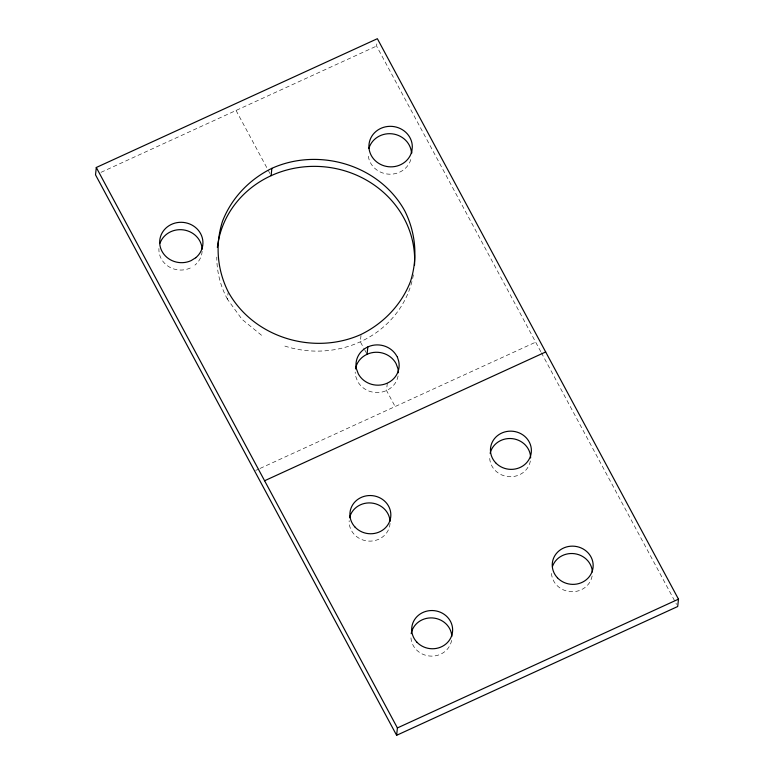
<?xml version="1.0" encoding="UTF-8"?>
<svg xmlns="http://www.w3.org/2000/svg" width="774" height="774" viewBox="0 0 774 774"><rect width="100%" height="100%" fill="white"/><g stroke="black" fill="none" stroke-linecap="round" stroke-linejoin="round"><path stroke-width="0.58" stroke-dasharray="3.87 2.9" d="M261.564 335.297L241.981 319.314L227.43 299.199L228.088 292.882M361.003 335.471L360.345 341.789L364.264 349.084M387.3 383.149L386.526 390.522L395.137 406.543M540.803 351.706L376.599 46.063L377.035 41.854M101.007 172.331L376.599 46.063M255.691 470.437L258.99 468.928M260.083 468.425L535.676 342.156M541.374 352.77L676.563 604.397M236.06 110.459L267.717 169.38M268.278 170.435L269.971 173.589M364.825 350.119L367.06 354.289M398.097 375.912A21.595 20.134 6 0 1 380.102 392.36A21.595 20.134 6 0 1 357.53 381.224L355.672 376.241A21.595 20.134 6 0 1 355.218 372.033M202.13 251.279A21.643 20.182 6 0 1 194.951 265.105M190.288 268.017A21.643 20.182 6 0 1 158.931 248.444M410.81 159.492A21.711 20.24 6 0 1 387.01 173.995A21.711 20.24 6 0 1 368.153 153.649M530.354 460.946A20.482 19.098 6 0 1 507.938 476.591A20.482 19.098 6 0 1 489.71 456.283M451.6 640.34A20.482 19.098 6 0 1 429.183 655.984A20.482 19.098 6 0 1 410.955 635.667M592.139 575.943A20.482 19.098 6 0 1 569.722 591.588A20.482 19.098 6 0 1 551.494 571.28M390.048 523.359A20.482 19.098 6 0 1 368.463 541.084A20.482 19.098 6 0 1 349.171 520.67M413.384 274.809A99.004 92.3 6 0 1 284.842 346.075M227.43 299.199A99.004 92.3 6 0 1 216.797 257.055"/><path stroke-width="1.16" d="M96.295 167.484L95.521 174.847L396.627 735.3L677.705 606.516L678.479 599.153L377.373 38.7L96.295 167.484L397.401 727.937L396.627 735.3M271.103 175.688L271.877 168.326C319.159 146.992 379.483 164.997 404.792 210.915C415.783 232.829 417.989 258.11 410.481 281.494C401.416 304.84 383.498 323.406 361.119 334.416C313.818 355.74 253.524 337.803 228.204 291.827C217.213 269.913 215.008 244.632 222.515 221.258C231.581 197.912 249.499 179.345 271.877 168.326M367.06 354.289L367.834 346.926M411.662 153.204L412.319 146.896A21.711 20.24 6 0 0 381.466 128.097A21.711 20.24 6 0 0 376.667 161.911A21.711 20.24 6 0 0 411.584 152.13M264.602 480.751L545.68 351.967M397.401 727.937L678.479 599.153M411.188 633.683A20.482 19.098 6 0 1 432.531 617.942A20.482 19.098 6 0 1 451.832 636.354M355.489 368.898A21.595 20.134 6 0 1 373.484 352.451A21.595 20.134 6 0 1 396.056 363.577L397.913 368.569A21.595 20.134 6 0 1 398.368 372.768M217.368 247.467A99.004 92.3 6 0 1 323.803 166.787A99.004 92.3 6 0 1 414.506 265.23M490.136 453.312A20.482 19.098 6 0 1 512.359 438.655A20.482 19.098 6 0 1 530.616 457.976M552.481 566.394A20.482 19.098 6 0 1 574.666 553.72A20.482 19.098 6 0 1 592.371 571.967M349.596 517.7A20.482 19.098 6 0 1 371.288 502.994A20.482 19.098 6 0 1 390.048 521.357M159.986 243.278A21.643 20.182 6 0 1 183.428 229.888A21.643 20.182 6 0 1 202.13 249.17M368.898 148.415A21.711 20.24 6 0 1 392.137 133.834A21.711 20.24 6 0 1 411.516 153.204M195.725 257.742L191.062 260.644A21.643 20.182 6 0 1 159.686 242.833A21.643 20.182 6 0 1 189.823 224.044A21.643 20.182 6 0 1 195.725 257.742M397.42 357.133L396.83 356.214A21.595 20.134 6 0 0 370.436 345.93A21.595 20.134 6 0 0 356.446 368.869L358.304 373.861A21.595 20.134 6 0 0 384.697 384.146A21.595 20.134 6 0 0 398.687 361.206L397.42 357.133M416.905 642.178A20.482 19.098 6 0 0 451.61 635.88A20.482 19.098 6 0 0 427.974 610.88A20.482 19.098 6 0 0 416.905 642.178M495.66 462.794A20.482 19.098 6 0 0 530.364 456.486A20.482 19.098 6 0 0 506.728 431.495A20.482 19.098 6 0 0 495.66 462.794M557.444 577.791A20.482 19.098 6 0 0 592.149 571.483A20.482 19.098 6 0 0 568.513 546.492A20.482 19.098 6 0 0 557.444 577.791M355.121 527.181A20.482 19.098 6 0 0 389.825 520.883A20.482 19.098 6 0 0 366.189 495.882A20.482 19.098 6 0 0 355.121 527.181"/></g></svg>
